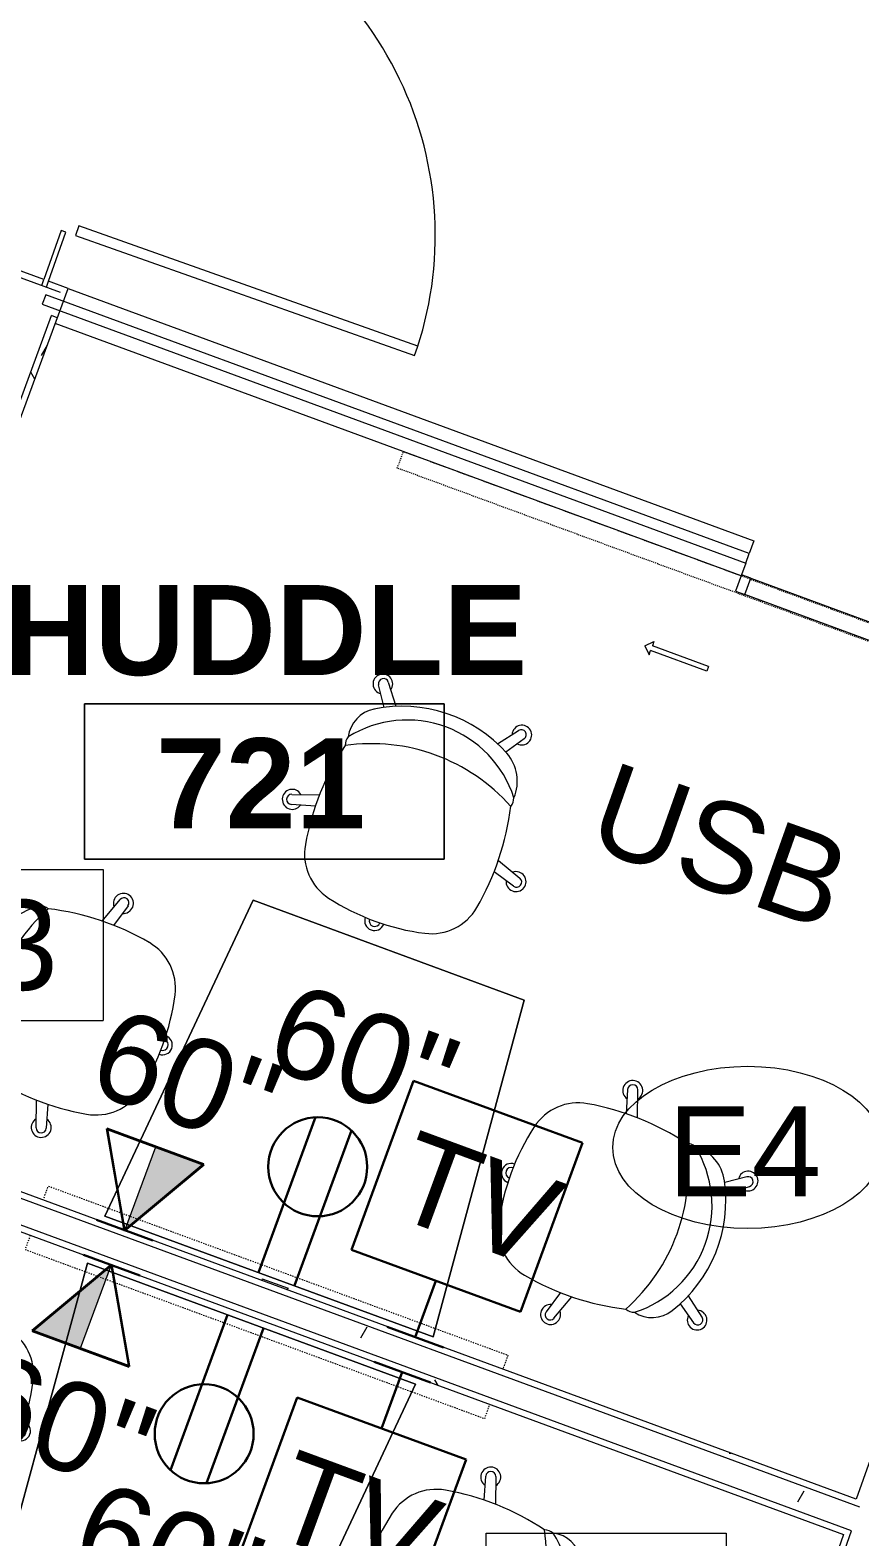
# Model space of a CAD drawing. Header units: inches. Extents: x -2349 to 1043, y -456 to 2193.
# Drawn here: x 22.2 to 105.3, y 329.6 to 480.3 of the extents above; entities that cross this region are included whole.
import ezdxf

# ---------------------------------------------------------------- set-up
doc = ezdxf.new("R2010")
doc.units = ezdxf.units.IN
doc.header["$MEASUREMENT"] = 0
doc.linetypes.add('Dash', pattern=[0.25, 0.125, -0.125])
doc.linetypes.add('Dash 1_16_', pattern=[0.125, 0.0625, -0.0625])
for name, color, linetype, lineweight in [('A-ANNO-KEYN', 231, 'Continuous', 9), ('A-ANNO-NOTE', 131, 'Continuous', 30), ('A-AREA-IDEN', 2, 'Continuous', 9), ('A-DETL-GENF', 92, 'Continuous', 9), ('A-DOOR', 31, 'Continuous', 13), ('A-GLAZ-CURT', 52, 'Continuous', 13), ('A-WALL', 113, 'Continuous', 13), ('A-WALL-PATT', 111, 'Continuous', 13), ('E-ELEC-FIXT', 91, 'Continuous', 9), ('I-FURN', 30, 'Continuous', 9), ('I-WALL', 2, 'Continuous', 13), ('Q-SPCQ', 91, 'Continuous', 9), ('Q-SPCQ-HDLN', 91, 'Dash', 9), ('Q-SPCQ-IDEN', 132, 'Continuous', 9)]:
    doc.layers.add(name, color=color, linetype=linetype, lineweight=lineweight)
doc.styles.add('Arial', font='arial.ttf', dxfattribs={"height": 9})
doc.styles.add('Swis721 Lt BT', font='swissl.ttf', dxfattribs={"height": 9})
doc.styles.add('Swis721 Lt BT_B', font='', dxfattribs={"height": 9})
doc.styles.get('Swis721 Lt BT_B').set_extended_font_data('Swis721 Lt BT', bold=True)
pattern_1 = [(0, (0, 0), (30.72, 7.68), [1.267, -21.773, 1.267, -21.773, -122.88]), (0, (0, 0), (30.72, 7.68), [-46.08, 1.267, -44.813, 1.267, -21.773, -53.76]), (0, (0, 0), (30.72, 7.68), [-115.2, 1.267, -14.093, 1.267, -37.133]), (120, (11.52, 3.84), (-22.01108, 22.7643), [1.267, -21.773, 1.267, -21.773, -122.88]), (120, (11.52, 3.84), (-22.01108, 22.7643), [-46.08, 1.267, -44.813, 1.267, -21.773, -53.76]), (120, (11.52, 3.84), (-22.01108, 22.7643), [-115.2, 1.267, -14.093, 1.267, -37.133]), (240, (15.36, 19.2), (-8.70892, -30.4443), [1.267, -21.773, 1.267, -21.773, -122.88]), (240, (15.36, 19.2), (-8.70892, -30.4443), [-46.08, 1.267, -44.813, 1.267, -21.773, -53.76]), (240, (15.36, 19.2), (-8.70892, -30.4443), [-115.2, 1.267, -14.093, 1.267, -37.133])]

# ---------------------------------------------------------------- blocks, each defined once
blk = doc.blocks.new('Door - Glass Double - Full Rail - Short Pull-9144105-7TH FLOOR POWER _ SIGNAL')
at = {"layer": 'A-DOOR', "lineweight": 20}
for p, q in [((-36, 37.26), (-35, 37.26)), ((-36, 1.26), (-36, 37.26)), ((-35, 37.26), (-35, 1.26)), ((35, 37.26), (35, 1.26)), ((36, 37.26), (35, 37.26)), ((36, 1.26), (36, 37.26)), ((-35, 1.26), (-36, 1.26)), ((35, 1.26), (36, 1.26))]:
    blk.add_line(p, q, dxfattribs=at)
at = {"layer": 'A-DOOR', "lineweight": 9}
for centre, start, end in [((-36, 1.26), 359.5, 90), ((36, 1.26), 90, 180.5)]:
    blk.add_arc(centre, 36, start, end, dxfattribs=at)
blk = doc.blocks.new('System Panel - Glazed-9610136-7TH FLOOR POWER _ SIGNAL')
at = {"layer": 'A-GLAZ-CURT'}
for p, q in [((16.66, 0.5), (-58.34, 0.5)), ((-58.34, 0.5), (-58.34, -0.5)), ((16.66, -0.5), (16.66, 0.5)), ((58.34, 0.5), (52.66, 0.5)), ((52.66, 0.5), (52.66, -0.5)), ((58.34, -0.5), (58.34, 0.5)), ((-58.34, -0.5), (16.66, -0.5)), ((52.66, -0.5), (58.34, -0.5))]:
    blk.add_line(p, q, dxfattribs=at)
blk = doc.blocks.new('Barn Door - Glass Door - D13 - DEMOUNTABLE SLIDER-40_ x 96_-9605806-7TH FLOOR POWER _ SIGNAL')
at = {"layer": 'A-DETL-GENF'}
for p, q in [((23.91, 12.46), (23.91, 12)), ((24.62, 11.75), (23.91, 12.46)), ((17.91, 12), (23.91, 12)), ((17.91, 11.5), (17.91, 12)), ((17.91, 11.5), (23.91, 11.5)), ((24.62, 11.75), (23.91, 11.04)), ((23.91, 11.04), (23.91, 11.5))]:
    blk.add_line(p, q, dxfattribs=at)
at = {"layer": 'A-DOOR', "linetype": 'Dash 1_16_', "lineweight": 9}
for p, q in [((-18, 3.62), (54, 3.62)), ((-18, 3.62), (-18, 1.87)), ((54, 3.62), (54, 1.87)), ((-18, 1.87), (54, 1.87))]:
    blk.add_line(p, q, dxfattribs=at)
at = {"layer": 'A-DOOR', "lineweight": 20}
for p, q in [((-16.81, 3.5), (-17.81, 3.5)), ((-17.81, 3.5), (-17.81, 1.75)), ((-16.81, 1.75), (-16.81, 3.5)), ((18, 3.5), (17, 3.5)), ((17, 3.5), (17, 1.75)), ((18, 1.75), (18, 3.5)), ((-17.81, 1.75), (-16.81, 1.75)), ((17, 1.75), (18, 1.75))]:
    blk.add_line(p, q, dxfattribs=at)
at = {"layer": 'A-DOOR', "lineweight": 9}
for p, q in [((-16.81, 3.5), (17, 3.5)), ((17, 1.75), (-16.81, 1.75))]:
    blk.add_line(p, q, dxfattribs=at)
blk = doc.blocks.new('Steelcase - Seating - Cobi 434 Series - Chair - Without Arm-8034674-7TH FLOOR POWER _ SIGNAL')
at = {"layer": 'I-FURN'}
for p, q in [((-5.49, 20.88), (-7.01, 22.86)), ((6.89, 22.9), (5.34, 20.89)), ((-7.83, 22.26), (-6.55, 20.39)), ((6.4, 20.39), (7.72, 22.31)), ((-9.6, 9.96), (-12.23, 9.03)), ((12.09, 9.03), (9.47, 9.96)), ((-11.91, 8.06), (-9.59, 8.75)), ((9.47, 8.75), (11.78, 8.07))]:
    blk.add_line(p, q, dxfattribs=at)
for centre, radius, start, end in [((-7.48, 22.54), 0.986, 343.1859, 277.6757), ((-7.41, 22.55), 0.51, 37.5401, 214.4596), ((7.34, 22.54), 0.986, 262.3243, 196.8141), ((7.29, 22.59), 0.509, 326.7212, 141.279), ((-0.07, 7.96), 14.01, 58.236, 118.2017), ((-4.7, 16.61), 4.2, 118.2017, 183.1495), ((-0.06, 9.46), 11.22, 38.0902, 141.9098), ((5.59, 17.11), 3.26, 347.1354, 58.236), ((-0.06, -0.95), 18.63, 61.7066, 118.2934), ((16.9, 9.38), 26.5, 166.7242, 189.9627), ((-7.54, 15.92), 1.43, 161.2842, 198.7158), ((7.41, 15.92), 1.43, 341.2842, 18.7158), ((-17.02, 9.38), 26.5, 350.0104, 13.2758), ((-11.99, 8.58), 1, 50.0619, 345.7359), ((11.87, 8.58), 1, 194.2641, 129.9381), ((-12.06, 8.55), 0.507, 109.5402, 286.4595), ((11.92, 8.56), 0.508, 253.5405, 70.4598), ((-4.03, 5.7), 5.25, 189.9627, 257.1308), ((3.9, 5.69), 5.25, 282.7273, 350.0104), ((-0.04, 23.16), 23.16, 257.1308, 282.7273), ((-0.04, 0.02), 0.981, 180, 360), ((-0.07, 0.01), 0.553, 180, 359.8742)]:
    blk.add_arc(centre, radius, start, end, dxfattribs=at)
blk = doc.blocks.new('Furniture 1 - Furniture 21-9608575-7TH FLOOR POWER _ SIGNAL')
at = {"layer": 'I-FURN'}
for p, q in [((27.96, 356.94), (18.81, 323.28)), ((18.81, 323.28), (27.96, 356.94)), ((60.8, 344.86), (27.96, 356.94)), ((27.96, 356.94), (60.8, 344.86)), ((45.95, 313.29), (60.8, 344.86)), ((60.8, 344.86), (45.95, 313.29)), ((18.81, 323.28), (45.95, 313.29)), ((45.95, 313.29), (18.81, 323.28))]:
    blk.add_line(p, q, dxfattribs=at)
blk = doc.blocks.new('Steelcase - Seating - Cobi 434 Series - Chair - Without Arm-8034673-7TH FLOOR POWER _ SIGNAL')
at = {"layer": 'I-FURN'}
for p, q in [((-9.6, -9.96), (-12.23, -9.03)), ((-11.91, -8.06), (-9.59, -8.75)), ((9.47, -8.75), (11.78, -8.07)), ((12.09, -9.03), (9.47, -9.96)), ((-7.83, -22.26), (-6.55, -20.39)), ((-5.49, -20.88), (-7.01, -22.86)), ((6.89, -22.9), (5.34, -20.89)), ((6.4, -20.39), (7.72, -22.31))]:
    blk.add_line(p, q, dxfattribs=at)
for centre, radius, start, end in [((-0.04, -23.16), 23.16, 77.2727, 102.8692), ((-0.04, -0.02), 0.981, 0, 180), ((-0.07, -0.01), 0.553, 0.1258, 180), ((-4.03, -5.7), 5.25, 102.8692, 170.0373), ((3.9, -5.69), 5.25, 9.9896, 77.2727), ((16.9, -9.38), 26.5, 170.0373, 193.2758), ((-17.02, -9.38), 26.5, 346.7242, 9.9896), ((-11.99, -8.58), 1, 14.2641, 309.9381), ((-12.06, -8.55), 0.507, 73.5405, 250.4598), ((11.87, -8.58), 1, 230.0619, 165.7359), ((11.92, -8.56), 0.508, 289.5402, 106.4595), ((-7.54, -15.92), 1.43, 161.2842, 198.7158), ((-4.7, -16.61), 4.2, 176.8505, 241.7983), ((-0.06, 0.95), 18.63, 241.7066, 298.2934), ((-0.06, -9.46), 11.22, 218.0902, 321.9098), ((5.59, -17.11), 3.26, 301.764, 12.8646), ((7.41, -15.92), 1.43, 341.2842, 18.7158), ((-0.07, -7.96), 14.01, 241.7983, 301.764), ((-7.48, -22.54), 0.986, 82.3243, 16.8141), ((-7.41, -22.55), 0.51, 145.5404, 322.4599), ((7.34, -22.54), 0.986, 163.1859, 97.6757), ((7.29, -22.59), 0.509, 218.721, 33.2788)]:
    blk.add_arc(centre, radius, start, end, dxfattribs=at)
blk = doc.blocks.new('Furniture 2 - Furniture 21-9608706-7TH FLOOR POWER _ SIGNAL')
at = {"layer": 'I-FURN'}
for p, q in [((44.53, 393.23), (29.69, 361.66)), ((29.69, 361.66), (44.53, 393.23)), ((71.67, 383.26), (44.53, 393.23)), ((44.53, 393.23), (71.67, 383.26)), ((62.54, 349.59), (71.67, 383.26)), ((71.67, 383.26), (62.54, 349.59)), ((29.69, 361.66), (62.54, 349.59)), ((62.54, 349.59), (29.69, 361.66))]:
    blk.add_line(p, q, dxfattribs=at)
blk = doc.blocks.new('A-Flat_Screen_TV-generic - A-Flat_Screen_TV-generic-7899212-7TH FLOOR POWER _ SIGNAL')
at = {"layer": 'Q-SPCQ-HDLN'}
for p, q in [((-24.5, 3.375), (-24.5, 1.875)), ((24.5, 3.375), (-24.5, 3.375)), ((24.5, 1.875), (24.5, 3.375))]:
    blk.add_line(p, q, dxfattribs=at)
blk = doc.blocks.new('A-Flat_Screen_TV-generic - A-Flat_Screen_TV-generic-9608969-7TH FLOOR POWER _ SIGNAL')
at = {"layer": 'Q-SPCQ-HDLN'}
for p, q in [((-24.5, -3.375), (-24.5, -1.875)), ((24.5, -1.875), (24.5, -3.375)), ((24.5, -3.375), (-24.5, -3.375))]:
    blk.add_line(p, q, dxfattribs=at)
blk = doc.blocks.new('PS - Power Device _Wall Base_ - Duplex-9608986-7TH FLOOR POWER _ SIGNAL')
at = {"layer": 'E-ELEC-FIXT'}
for p, q in [((45.46, 355.38), (45.4, 355.21)), ((45.46, 355.38), (48.04, 354.43)), ((47.98, 354.26), (48.04, 354.43))]:
    blk.add_line(p, q, dxfattribs=at)
blk = doc.blocks.new('Room Tag - Room Name and Number-3379422-7TH FLOOR POWER _ SIGNAL')
at = {"layer": 'A-AREA-IDEN'}
for p, q in [((-0.1881, -0.1636), (-0.1881, -0.0018)), ((-0.1881, -0.0018), (0.1869, -0.0018)), ((0.1869, -0.0018), (-0.1881, -0.0018)), ((-0.1881, -0.0018), (-0.1881, -0.1636)), ((0.1869, -0.0018), (0.1869, -0.1636)), ((0.1869, -0.1636), (0.1869, -0.0018)), ((0.1869, -0.1636), (-0.1881, -0.1636)), ((-0.1881, -0.1636), (0.1869, -0.1636))]:
    blk.add_line(p, q, dxfattribs=at)
blk = doc.blocks.new('Appliance_Specialty Equipment Tag - Standard-3515593-7TH FLOOR POWER _ SIGNAL')
at = {"layer": 'Q-SPCQ-IDEN'}
blk.add_ellipse((-0.0499, 0.0037), major_axis=(-0.1406, 0), ratio=0.600473, dxfattribs=at)
blk = doc.blocks.new('Keynote Tag - Keynote Number - Boxed-135510-7TH FLOOR POWER _ SIGNAL')
at = {"layer": 'A-ANNO-KEYN'}
for p, q in [((-0.125, -0.0792), (-0.125, 0.0781)), ((-0.125, 0.0781), (0.125, 0.0781)), ((0.125, 0.0781), (0.125, -0.0792)), ((-0.125, -0.0792), (0.125, -0.0792))]:
    blk.add_line(p, q, dxfattribs=at)

msp = doc.modelspace()

# ---------------------------------------------------------------- hatches: boundary and pattern name
at = {"layer": 'A-ANNO-NOTE', "lineweight": 9}
for points in [[(31.68, 360.17), (34.77, 368.56), (39.61, 366.78), (35.98, 363.76)], [(27.28, 348.43), (30.36, 356.81), (22.44, 350.2)]]:
    msp.add_hatch(color=256, dxfattribs=at).paths.add_polyline_path(points, flags=0)
at = {"layer": 'A-WALL-PATT', "lineweight": 9}
h = msp.add_hatch(dxfattribs=at)
h.set_pattern_fill('FP_1', color=256, style=0, pattern_type=2)
h.set_pattern_definition(pattern_1)
h.paths.add_polyline_path([(25.8, 453.83), (26.02, 454.42), (24.07, 455.14), (23.86, 454.55), (25.43, 453.97)], flags=0)
h.paths.add_polyline_path([(23.39, 454.72), (23.6, 455.31), (-38.23, 478.04), (-38.45, 477.45), (23.19, 454.8)], flags=0)
h = msp.add_hatch(dxfattribs=at)
h.set_pattern_fill('FP_1', color=256, style=0, pattern_type=2)
h.set_pattern_definition(pattern_1)
h.paths.add_polyline_path([(162.83, 400.79), (162.83, 403.46), (133.55, 414.22), (132.69, 411.88), (162.21, 401.02)], flags=0)
h.paths.add_polyline_path([(24.94, 451.49), (25.2, 452.19), (24.61, 452.41), (24.36, 451.7), (24.73, 451.57)], flags=0)
h.paths.add_polyline_path([(25.55, 453.13), (25.8, 453.83), (25.22, 454.05), (24.96, 453.34), (25.37, 453.19)], flags=0)
h = msp.add_hatch(dxfattribs=at)
h.set_pattern_fill('FP_1', color=256, style=0, pattern_type=2)
h.set_pattern_definition(pattern_1)
h.paths.add_polyline_path([(-34.02, 292.91), (24.36, 451.7), (22.01, 452.56), (-36.37, 293.77), (-34.71, 293.16)], flags=0)
h = msp.add_hatch(dxfattribs=at)
h.set_pattern_fill('FP_1', color=256, style=0, pattern_type=2)
h.set_pattern_definition(pattern_1)
h.paths.add_polyline_path([(-35.51, 287.06), (-4.88, 370.36), (-5.47, 370.56), (-36.09, 287.27), (-35.72, 287.14)], flags=0)
h.paths.add_polyline_path([(-4.02, 372.71), (24.94, 451.49), (24.36, 451.7), (-4.61, 372.92)], flags=0)
h = msp.add_hatch(dxfattribs=at)
h.set_pattern_fill('FP_1', color=256, style=0, pattern_type=2)
h.set_pattern_definition(pattern_1)
h.paths.add_polyline_path([(78.55, 249.66), (135.64, 410.79), (133.29, 411.66), (76.2, 250.52), (77.53, 250.03)], flags=0)
h = msp.add_hatch(dxfattribs=at)
h.set_pattern_fill('FP_1', color=256, style=0, pattern_type=2)
h.set_pattern_definition(pattern_1)
h.paths.add_polyline_path([(75.36, 248.16), (75.62, 248.87), (75.03, 249.09), (74.78, 248.38)], flags=0)
h.paths.add_polyline_path([(75.95, 249.81), (104.42, 330.18), (103.83, 330.39), (75.36, 250.03), (75.82, 249.86)], flags=0)
h.paths.add_polyline_path([(105.26, 332.53), (133.08, 411.07), (132.49, 411.28), (104.67, 332.75), (104.88, 332.67)], flags=0)
h = msp.add_hatch(dxfattribs=at)
h.set_pattern_fill('FP_1', color=256, style=0, pattern_type=2)
h.set_pattern_definition(pattern_1)
h.paths.add_polyline_path([(104.42, 330.18), (105.26, 332.53), (-4.61, 372.92), (-5.47, 370.58), (103.83, 330.39)], flags=0)
h.paths.add_polyline_path([(-7.82, 371.44), (-6.95, 373.78), (-68.19, 396.3), (-69.06, 393.95), (-8.4, 371.65)], flags=0)
h = msp.add_hatch(dxfattribs=at)
h.set_pattern_fill('FP_1', color=256, style=0, pattern_type=2)
h.set_pattern_definition(pattern_1)
h.paths.add_polyline_path([(104.67, 332.75), (104.88, 333.34), (-3.8, 373.29), (-4.02, 372.71), (103.83, 333.06)], flags=0)
h.paths.add_polyline_path([(-7.54, 374), (-7.32, 374.59), (-67.98, 396.89), (-68.19, 396.3), (-7.85, 374.11)], flags=0)
h = msp.add_hatch(dxfattribs=at)
h.set_pattern_fill('FP_1', color=256, style=0, pattern_type=2)
h.set_pattern_definition(pattern_1)
h.paths.add_polyline_path([(103.63, 329.8), (103.83, 330.39), (-4.88, 370.36), (-5.1, 369.77), (102.02, 330.39)], flags=0)
h.paths.add_polyline_path([(-8.62, 371.07), (-8.4, 371.65), (-69.06, 393.95), (-69.27, 393.37), (-8.98, 371.2)], flags=0)

# ---------------------------------------------------------------- linework, layer by layer
at = {"layer": 'A-ANNO-NOTE'}
for p, q in [((60.6, 375.19), (54.39, 358.29)), ((77.5, 368.98), (60.6, 375.19)), ((45.08, 356.02), (50.78, 371.53)), ((45.08, 356.02), (50.78, 371.53)), ((31.67, 360.25), (29.91, 370.41)), ((29.91, 370.41), (39.59, 366.86)), ((31.68, 360.17), (29.93, 370.34)), ((29.93, 370.34), (39.61, 366.78)), ((48.68, 354.7), (54.38, 370.21)), ((71.28, 352.08), (77.5, 368.98)), ((31.67, 360.25), (39.59, 366.86)), ((31.68, 360.17), (39.61, 366.78)), ((34.49, 359.22), (28.86, 361.29)), ((27.56, 357.77), (33.19, 355.7)), ((54.39, 358.29), (71.28, 352.08)), ((30.36, 356.81), (22.44, 350.2)), ((30.38, 356.73), (22.45, 350.13)), ((30.36, 356.81), (32.12, 346.65)), ((30.38, 356.73), (32.14, 346.57)), ((60.77, 349.55), (62.84, 355.19)), ((41.97, 351.77), (36.27, 336.26)), ((32.12, 346.65), (22.44, 350.2)), ((32.14, 346.57), (22.45, 350.13)), ((45.57, 350.45), (39.86, 334.94)), ((45.57, 350.45), (39.86, 334.94)), ((63.58, 348.52), (57.95, 350.59)), ((56.66, 347.07), (62.29, 345)), ((59.47, 346.04), (57.4, 340.4)), ((48.96, 343.51), (42.74, 326.61)), ((65.85, 337.3), (48.96, 343.51)), ((59.64, 320.4), (65.85, 337.3))]:
    msp.add_line(p, q, dxfattribs=at)
at = {"layer": 'A-ANNO-NOTE', "lineweight": 9}
for p, q in [((34.77, 368.56), (31.68, 360.17)), ((39.61, 366.78), (34.77, 368.56)), ((31.68, 360.17), (39.61, 366.78)), ((30.36, 356.81), (22.44, 350.2)), ((27.28, 348.43), (30.36, 356.81)), ((22.44, 350.2), (27.28, 348.43))]:
    msp.add_line(p, q, dxfattribs=at)
at = {"layer": 'A-ANNO-NOTE'}
for centre in [(51.01, 366.58), (39.64, 339.88)]:
    msp.add_circle(centre, 4.95, dxfattribs=at)
at = {"layer": 'A-WALL'}
for p, q in [((-38.45, 477.45), (25.22, 454.05)), ((23.39, 454.72), (23.6, 455.31)), ((23.86, 454.55), (24.07, 455.14)), ((-4.61, 372.92), (24.36, 451.7)), ((24.94, 451.49), (24.36, 451.7)), ((105.26, 332.53), (-4.02, 372.71)), ((104.42, 330.18), (-4.88, 370.36)), ((75.36, 248.16), (104.42, 330.18))]:
    msp.add_line(p, q, dxfattribs=at)
at = {"layer": 'I-WALL'}
for p, q in [((23.6, 455.31), (-38.23, 478.04)), ((25.34, 460.22), (23.6, 455.31)), ((24.07, 455.14), (25.81, 460.06)), ((25.81, 460.06), (25.34, 460.22)), ((26.02, 454.42), (24.07, 455.14)), ((-3.8, 373.29), (26.02, 454.42)), ((132.49, 411.28), (104.88, 333.34)), ((104.88, 333.34), (-3.8, 373.29)), ((-5.1, 369.77), (103.63, 329.8)), ((103.63, 329.8), (74.57, 247.79))]:
    msp.add_line(p, q, dxfattribs=at)
at = {"layer": 'I-WALL', "lineweight": 9}
for p, q in [((26.02, 454.42), (94.65, 429.19)), ((93.36, 425.67), (24.73, 450.9)), ((94.65, 429.19), (94.18, 427.9)), ((93.83, 426.96), (93.4, 425.79))]:
    msp.add_line(p, q, dxfattribs=at)

# ---------------------------------------------------------------- block references
at = {"layer": 'A-ANNO-KEYN', "xscale": 95.99999999999994, "yscale": 95.99999999999994, "zscale": 95.99999999999994}
for p in [(17.54, 388.82), (79.87, 322.46)]:
    msp.add_blockref('Keynote Tag - Keynote Number - Boxed-135510-7TH FLOOR POWER _ SIGNAL', p, dxfattribs=at)
at = {"layer": 'A-AREA-IDEN', "xscale": 95.99999999999994, "yscale": 95.99999999999994, "zscale": 95.99999999999994}
msp.add_blockref('Room Tag - Room Name and Number-3379422-7TH FLOOR POWER _ SIGNAL', (45.71, 413.04), dxfattribs=at)
at = {"layer": 'A-DOOR'}
for name, p, rotation in [('Door - Glass Double - Full Rail - Short Pull-9144105-7TH FLOOR POWER _ SIGNAL', (37.6, 494.08), 250.4975514933369), ('Barn Door - Glass Door - D13 - DEMOUNTABLE SLIDER-40_ x 96_-9605806-7TH FLOOR POWER _ SIGNAL', (110.9, 421.22), 159.8152783315898)]:
    msp.add_blockref(name, p, dxfattribs=dict(at, rotation=rotation))
at = {"layer": 'A-GLAZ-CURT', "lineweight": 9, "rotation": 339.8152783315902}
msp.add_blockref('System Panel - Glazed-9610136-7TH FLOOR POWER _ SIGNAL', (78.37, 433.18), dxfattribs=at)
at = {"layer": 'E-ELEC-FIXT'}
msp.add_blockref('PS - Power Device _Wall Base_ - Duplex-9608986-7TH FLOOR POWER _ SIGNAL', (0, 0), dxfattribs=at)
at = {"layer": 'I-FURN'}
for name, p, rotation in [('Steelcase - Seating - Cobi 434 Series - Chair - Without Arm-8034673-7TH FLOOR POWER _ SIGNAL', (56.64, 391.18), 159.8297751932074), ('Steelcase - Seating - Cobi 434 Series - Chair - Without Arm-8034673-7TH FLOOR POWER _ SIGNAL', (35.48, 378.71), 249.8297751932077), ('Steelcase - Seating - Cobi 434 Series - Chair - Without Arm-8034674-7TH FLOOR POWER _ SIGNAL', (70.34, 365.91), 249.829775193207), ('Steelcase - Seating - Cobi 434 Series - Chair - Without Arm-8034674-7TH FLOOR POWER _ SIGNAL', (21.32, 340.2), 69.80078146997258), ('Steelcase - Seating - Cobi 434 Series - Chair - Without Arm-8034673-7TH FLOOR POWER _ SIGNAL', (56.17, 327.38), 69.8007814699733)]:
    msp.add_blockref(name, p, dxfattribs=dict(at, rotation=rotation))
for name in ['Furniture 2 - Furniture 21-9608706-7TH FLOOR POWER _ SIGNAL', 'Furniture 1 - Furniture 21-9608575-7TH FLOOR POWER _ SIGNAL']:
    msp.add_blockref(name, (0, 0), dxfattribs=at)
at = {"layer": 'Q-SPCQ', "rotation": 159.8152783315902}
for name in ['A-Flat_Screen_TV-generic - A-Flat_Screen_TV-generic-9608969-7TH FLOOR POWER _ SIGNAL', 'A-Flat_Screen_TV-generic - A-Flat_Screen_TV-generic-7899212-7TH FLOOR POWER _ SIGNAL']:
    msp.add_blockref(name, (45.88, 353.03), dxfattribs=at)
at = {"layer": 'Q-SPCQ-IDEN', "xscale": 95.99999999999994, "yscale": 95.99999999999994, "zscale": 95.99999999999994}
msp.add_blockref('Appliance_Specialty Equipment Tag - Standard-3515593-7TH FLOOR POWER _ SIGNAL', (98.81, 368.17), dxfattribs=at)

# ---------------------------------------------------------------- texts
at = {"layer": 'A-ANNO-KEYN', "insert": (9.64, 393.27), "char_height": 9, "width": 18.786, "attachment_point": 1, "style": 'Arial'}
msp.add_mtext('E3', dxfattribs=at)
at = {"layer": 'A-ANNO-NOTE', "lineweight": 9, "char_height": 9, "attachment_point": 1, "style": 'Swis721 Lt BT'}
for s, insert, width, rotation in [('USB', (80.6, 407.22), 30.3, 340.4911), ('60"', (48.48, 385.24), 20.604, 339.8153), ('60"', (30.74, 382.75), 20.604, 339.8153), ('TV', (61.01, 370.34), 16.968, 339.8153), ('60"', (18.12, 348.43), 20.604, 339.8153), ('TV', (48.89, 338.4), 16.968, 339.8153), ('60"', (28.98, 335.42), 20.604, 339.8153)]:
    msp.add_mtext(s, dxfattribs=dict(at, insert=insert, width=width, rotation=rotation))
at = {"layer": 'A-AREA-IDEN', "char_height": 9, "attachment_point": 1, "style": 'Swis721 Lt BT_B'}
for s, insert, width in [('HUDDLE', (19.58, 424.76), 63.024), ('721', (34.81, 409.44), 25.452)]:
    msp.add_mtext(s, dxfattribs=dict(at, insert=insert, width=width))
at = {"layer": 'Q-SPCQ-IDEN', "insert": (86.03, 372.63), "char_height": 9, "width": 18.786, "attachment_point": 1, "style": 'Arial'}
msp.add_mtext('E4', dxfattribs=at)

doc.saveas('drawing.dxf')
